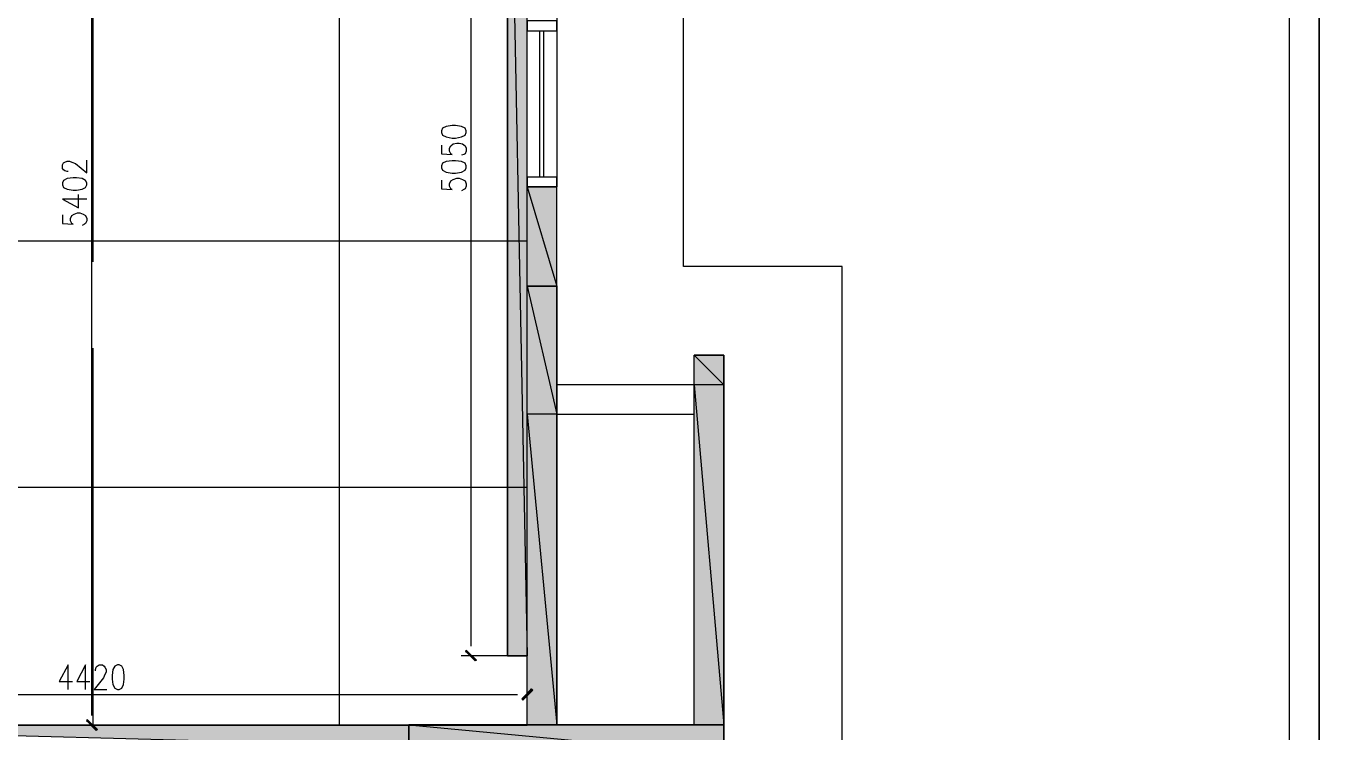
# Model space of a CAD drawing. Header units: millimetres. Extents: x -75 to 20144, y -75 to 30258.
# Drawn here: x 11602 to 18166, y 15895 to 19479 of the extents above; entities that cross this region are included whole.
import ezdxf

# ---------------------------------------------------------------- set-up
doc = ezdxf.new("R2010")
doc.units = ezdxf.units.MM
for name, color, linetype, true_color in [('SRC-FILLSTROKE-000000', 7, 'Continuous', 0x000000), ('SRC-FILLSTROKE-ff0000', 7, 'Continuous', 0xff0000), ('SRC-STROKE-000000', 7, 'Continuous', 0x000000), ('SRC-STROKE-0000ff', 7, 'Continuous', 0x0000ff), ('SRC-STROKE-636466', 7, 'Continuous', 0x636466), ('SRC-STROKE-767676', 7, 'Continuous', 0x767676), ('SRC-STROKE-ff0000', 7, 'Continuous', 0xff0000)]:
    doc.layers.add(name, color=color, linetype=linetype, true_color=true_color)

msp = doc.modelspace()

# ---------------------------------------------------------------- hatches: boundary and pattern name
at = {"layer": 'SRC-FILLSTROKE-000000', "true_color": 0x000000}
h = msp.add_hatch(color=7, dxfattribs=at)
h.dxf.hatch_style = 1
h.paths.add_polyline_path([(14297, 18661.7), (14147.1, 18661.7), (14297, 18157.8), (14297, 18661.7)])
h = msp.add_hatch(color=7, dxfattribs=at)
h.dxf.hatch_style = 1
h.paths.add_polyline_path([(14147.1, 18661.7), (14297, 18157.8), (14147.1, 18157.8), (14147.1, 18661.7)])
h = msp.add_hatch(color=7, dxfattribs=at)
h.dxf.hatch_style = 1
h.paths.add_polyline_path([(14297, 18157.8), (14147.1, 18157.8), (14297, 17507.9), (14297, 18157.8)])
h = msp.add_hatch(color=7, dxfattribs=at)
h.dxf.hatch_style = 1
h.paths.add_polyline_path([(14147.1, 18157.8), (14297, 17507.9), (14147.1, 17507.9), (14147.1, 18157.8)])
h = msp.add_hatch(color=7, dxfattribs=at)
h.dxf.hatch_style = 1
h.paths.add_polyline_path([(15144.9, 17807.8), (14994.9, 17807.8), (15144.9, 17657.8), (15144.9, 17807.8)])
h = msp.add_hatch(color=7, dxfattribs=at)
h.dxf.hatch_style = 1
h.paths.add_polyline_path([(14994.9, 17807.8), (15144.9, 17657.8), (14994.9, 17657.8), (14994.9, 17807.8)])
h = msp.add_hatch(color=7, dxfattribs=at)
h.dxf.hatch_style = 1
h.paths.add_polyline_path([(15144.9, 17657.8), (14994.9, 17657.8), (15144.9, 15932.1), (15144.9, 17657.8)])
h = msp.add_hatch(color=7, dxfattribs=at)
h.dxf.hatch_style = 1
h.paths.add_polyline_path([(14994.9, 17657.8), (15144.9, 15932.1), (14994.9, 15932.1), (14994.9, 17657.8)])
h = msp.add_hatch(color=7, dxfattribs=at)
h.dxf.hatch_style = 1
h.paths.add_polyline_path([(14297, 17507.9), (14147.1, 17507.9), (14297, 15932.1), (14297, 17507.9)])
h = msp.add_hatch(color=7, dxfattribs=at)
h.dxf.hatch_style = 1
h.paths.add_polyline_path([(14147.1, 17507.9), (14297, 15932.1), (14147.1, 15932.1), (14147.1, 17507.9)])
h = msp.add_hatch(color=7, dxfattribs=at)
h.dxf.hatch_style = 1
h.paths.add_polyline_path([(14119.1, 16064.1), (14125.1, 16058.1), (14169.1, 16114.1), (14119.1, 16064.1)])
h = msp.add_hatch(color=7, dxfattribs=at)
h.dxf.hatch_style = 1
h.paths.add_polyline_path([(14125.1, 16058.1), (14169.1, 16114.1), (14175.1, 16108.1), (14125.1, 16058.1)])
h = msp.add_hatch(color=7, dxfattribs=at)
h.dxf.hatch_style = 1
h.paths.add_polyline_path([(11915.4, 15958.1), (11909.4, 15954.1), (11965.4, 15908.1), (11915.4, 15958.1)])
h = msp.add_hatch(color=7, dxfattribs=at)
h.dxf.hatch_style = 1
h.paths.add_polyline_path([(11909.4, 15954.1), (11965.4, 15908.1), (11959.4, 15904.1), (11909.4, 15954.1)])
h = msp.add_hatch(color=7, dxfattribs=at)
h.dxf.hatch_style = 1
h.paths.add_polyline_path([(15144.9, 15930.1), (9577.8, 15930.1), (15144.9, 15782.1), (15144.9, 15930.1)])
h = msp.add_hatch(color=7, dxfattribs=at)
h.dxf.hatch_style = 1
h.paths.add_polyline_path([(15144.9, 15932.1), (13545.2, 15932.1), (15144.9, 15782.1), (15144.9, 15932.1)])
h = msp.add_hatch(color=7, dxfattribs=at)
h.dxf.hatch_style = 1
h.paths.add_polyline_path([(13545.2, 15932.1), (15144.9, 15782.1), (13545.2, 15782.1), (13545.2, 15932.1)])
h = msp.add_hatch(color=7, dxfattribs=at)
h.dxf.hatch_style = 1
h.paths.add_polyline_path([(15144.9, 15932.1), (14147.1, 15932.1), (15144.9, 15930.1), (15144.9, 15932.1)])
h = msp.add_hatch(color=7, dxfattribs=at)
h.dxf.hatch_style = 1
h.paths.add_polyline_path([(14147.1, 15932.1), (15144.9, 15930.1), (14147.1, 15930.1), (14147.1, 15932.1)])
at = {"layer": 'SRC-FILLSTROKE-ff0000', "true_color": 0xff0000}
h = msp.add_hatch(color=7, dxfattribs=at)
h.dxf.hatch_style = 1
h.paths.add_polyline_path([(14147.1, 21333.3), (14047.1, 21333.3), (14147.1, 16282.1), (14147.1, 21333.3)])
h = msp.add_hatch(color=7, dxfattribs=at)
h.dxf.hatch_style = 1
h.paths.add_polyline_path([(14047.1, 21333.3), (14147.1, 16282.1), (14047.1, 16282.1), (14047.1, 21333.3)])
h = msp.add_hatch(color=7, dxfattribs=at)
h.dxf.hatch_style = 1
h.paths.add_polyline_path([(13839.1, 16310.1), (13833.1, 16306.1), (13889.1, 16260.1), (13839.1, 16310.1)])
h = msp.add_hatch(color=7, dxfattribs=at)
h.dxf.hatch_style = 1
h.paths.add_polyline_path([(13833.1, 16306.1), (13889.1, 16260.1), (13883.1, 16256.1), (13833.1, 16306.1)])

# ---------------------------------------------------------------- linework, layer by layer
at = {"layer": 'SRC-FILLSTROKE-000000'}
for points in [[(14297, 18661.7), (14147.1, 18661.7), (14297, 18157.8), (14297, 18661.7)], [(14147.1, 18661.7), (14297, 18157.8), (14147.1, 18157.8), (14147.1, 18661.7)], [(14297, 18157.8), (14147.1, 18157.8), (14297, 17507.9), (14297, 18157.8)], [(14147.1, 18157.8), (14297, 17507.9), (14147.1, 17507.9), (14147.1, 18157.8)], [(15144.9, 17807.8), (14994.9, 17807.8), (15144.9, 17657.8), (15144.9, 17807.8)], [(14994.9, 17807.8), (15144.9, 17657.8), (14994.9, 17657.8), (14994.9, 17807.8)], [(15144.9, 17657.8), (14994.9, 17657.8), (15144.9, 15932.1), (15144.9, 17657.8)], [(14994.9, 17657.8), (15144.9, 15932.1), (14994.9, 15932.1), (14994.9, 17657.8)], [(14297, 17507.9), (14147.1, 17507.9), (14297, 15932.1), (14297, 17507.9)], [(14147.1, 17507.9), (14297, 15932.1), (14147.1, 15932.1), (14147.1, 17507.9)], [(14119.1, 16064.1), (14125.1, 16058.1), (14169.1, 16114.1), (14119.1, 16064.1)], [(14125.1, 16058.1), (14169.1, 16114.1), (14175.1, 16108.1), (14125.1, 16058.1)], [(11915.4, 15958.1), (11909.4, 15954.1), (11965.4, 15908.1), (11915.4, 15958.1)], [(11909.4, 15954.1), (11965.4, 15908.1), (11959.4, 15904.1), (11909.4, 15954.1)], [(15144.9, 15930.1), (9577.8, 15930.1), (15144.9, 15782.1), (15144.9, 15930.1)], [(15144.9, 15932.1), (13545.2, 15932.1), (15144.9, 15782.1), (15144.9, 15932.1)], [(13545.2, 15932.1), (15144.9, 15782.1), (13545.2, 15782.1), (13545.2, 15932.1)], [(15144.9, 15932.1), (14147.1, 15932.1), (15144.9, 15930.1), (15144.9, 15932.1)], [(14147.1, 15932.1), (15144.9, 15930.1), (14147.1, 15930.1), (14147.1, 15932.1)]]:
    msp.add_lwpolyline(points, dxfattribs=at)
at = {"layer": 'SRC-FILLSTROKE-ff0000'}
for points in [[(14147.1, 21333.3), (14047.1, 21333.3), (14147.1, 16282.1), (14147.1, 21333.3)], [(14047.1, 21333.3), (14147.1, 16282.1), (14047.1, 16282.1), (14047.1, 21333.3)], [(13839.1, 16310.1), (13833.1, 16306.1), (13889.1, 16260.1), (13839.1, 16310.1)], [(13833.1, 16306.1), (13889.1, 16260.1), (13883.1, 16256.1), (13833.1, 16306.1)]]:
    msp.add_lwpolyline(points, dxfattribs=at)
at = {"layer": 'SRC-STROKE-000000'}
for points in [[(2984.9, 74.7), (2984.9, -75.3), (-74.7, -75.3), (-74.7, 74.7), (-74.7, 30257.8), (75.3, 30257.8), (18166.4, 30257.8), (18166.4, 30107.8), (18166.4, -75.3), (18016.5, -75.3), (18016.5, 74.7), (18016.5, 30107.8), (14297, 30107.8), (75.3, 30107.8), (75.3, 26364.4), (75.3, 74.7), (2984.9, 74.7), (75.3, 74.7)], [(-74.7, 30257.8), (-74.7, -75.3), (18166.4, -75.3), (18166.4, 30257.8), (-74.7, 30257.8)], [(11937.4, 15980.1), (11937.4, 21283.3)], [(14147.1, 21063.3), (14297, 21063.3), (14297, 18661.7), (14147.1, 18661.7), (14147.1, 21063.3)], [(11817.4, 18739.7), (11811.4, 18739.7), (11799.4, 18743.7), (11793.4, 18747.7), (11787.4, 18755.7), (11787.4, 18773.7), (11793.4, 18783.7), (11799.4, 18787.7), (11811.4, 18791.7), (11823.4, 18791.7), (11835.4, 18787.7), (11853.4, 18779.7), (11911.4, 18733.7), (11911.4, 18797.7)], [(14994.9, 17657.8), (14994.9, 17807.8), (15144.9, 17807.8), (15144.9, 15706.2), (14994.9, 15706.2), (14994.9, 15782.1), (12877.3, 15782.1), (12877.3, 14336.4), (12727.3, 14336.4), (10757.6, 14336.4), (10757.6, 14486.3), (12727.3, 14486.3), (12727.3, 15782.1), (9727.8, 15782.1), (9727.8, 14486.3), (9857.8, 14486.3), (9857.8, 14336.4), (9577.8, 14336.4), (9577.8, 17651.8), (9727.8, 17651.8), (9727.8, 17081.9), (9727.8, 15930.1), (14147.1, 15930.1), (14147.1, 18661.7)], [(11787.4, 18671.7), (11793.4, 18657.7), (11811.4, 18649.7), (11841.4, 18645.7), (11859.4, 18645.7), (11887.4, 18649.7), (11905.4, 18657.7), (11911.4, 18671.7), (11911.4, 18681.7), (11905.4, 18693.7), (11887.4, 18703.7), (11859.4, 18707.7), (11841.4, 18707.7), (11811.4, 18703.7), (11793.4, 18693.7), (11787.4, 18681.7), (11787.4, 18671.7)], [(14297, 17657.8), (14297, 18661.7)], [(11911.4, 18599.7), (11787.4, 18599.7), (11869.4, 18555.7), (11869.4, 18623.7)], [(11787.4, 18519.7), (11787.4, 18475.7), (11841.4, 18471.7), (11835.4, 18475.7), (11829.4, 18489.7), (11829.4, 18501.7), (11835.4, 18515.7), (11847.4, 18523.7), (11863.4, 18529.7), (11875.4, 18529.7), (11893.4, 18523.7), (11905.4, 18515.7), (11911.4, 18501.7), (11911.4, 18489.7), (11905.4, 18475.7), (11899.4, 18471.7), (11887.4, 18465.7)], [(14297, 18157.8), (14297, 17507.9), (14147.1, 17507.9), (14147.1, 18157.8), (14297, 18157.8)], [(14994.9, 17657.8), (14297, 17657.8), (14297, 15932.1), (14994.9, 15932.1), (14994.9, 17657.8)], [(14297, 17507.9), (14994.9, 17507.9), (14994.9, 17657.8), (14297, 17657.8), (14297, 17507.9)], [(11817.4, 16112.1), (11817.4, 16236.1), (11771.5, 16152.1), (11839.4, 16152.1)], [(11905.4, 16112.1), (11905.4, 16236.1), (11861.4, 16152.1), (11927.4, 16152.1)], [(11955.4, 16206.1), (11955.4, 16212.1), (11959.4, 16224.1), (11963.4, 16230.1), (11973.4, 16236.1), (11991.4, 16236.1), (11999.4, 16230.1), (12003.4, 16224.1), (12009.4, 16212.1), (12009.4, 16200.1), (12003.4, 16188.1), (11995.4, 16170.1), (11949.4, 16112.1), (12013.4, 16112.1)], [(12067.4, 16236.1), (12053.4, 16230.1), (12043.4, 16212.1), (12039.4, 16182.1), (12039.4, 16164.1), (12043.4, 16136.1), (12053.4, 16118.1), (12067.4, 16112.1), (12075.4, 16112.1), (12089.4, 16118.1), (12097.4, 16136.1), (12101.4, 16164.1), (12101.4, 16182.1), (12097.4, 16212.1), (12089.4, 16230.1), (12075.4, 16236.1), (12067.4, 16236.1)], [(9777.8, 16086.1), (14097.1, 16086.1)], [(14147.1, 15958.1), (14147.1, 16136.1)], [(11737.5, 15930.1), (11987.4, 15930.1)], [(15144.9, 15932.1), (13545.2, 15932.1), (13545.2, 15782.1), (15144.9, 15782.1), (15144.9, 15932.1)]]:
    msp.add_lwpolyline(points, dxfattribs=at)
at = {"layer": 'SRC-STROKE-0000ff'}
for points in [[(11943.4, 18281.7), (11943.4, 21333.3)], [(13193.2, 15930.1), (13193.2, 21333.3)], [(14147.1, 18385.7), (9727.8, 18385.7)], [(11943.4, 15930.1), (11943.4, 17843.8)], [(14147.1, 17135.9), (9727.8, 17135.9)]]:
    msp.add_lwpolyline(points, dxfattribs=at)
at = {"layer": 'SRC-STROKE-636466'}
msp.add_lwpolyline([(15144.9, 13038.6), (15744.8, 13038.6), (15744.8, 17657.8), (15744.8, 18257.7), (14940.9, 18257.7), (14940.9, 22847), (14297, 22847)], dxfattribs=at)
at = {"layer": 'SRC-STROKE-767676'}
for points in [[(14297, 21063.3), (14297, 18661.7), (14147.1, 18661.7), (14147.1, 21063.3), (14297, 21063.3)], [(14297, 19453.6), (14297, 19503.5), (14147.1, 19503.5), (14147.1, 19453.6), (14297, 19453.6)], [(14211.1, 18711.7), (14211.1, 19453.6)], [(14231.1, 18711.7), (14231.1, 19453.6)], [(14297, 18661.7), (14297, 18711.7), (14147.1, 18711.7), (14147.1, 18661.7), (14297, 18661.7)]]:
    msp.add_lwpolyline(points, dxfattribs=at)
at = {"layer": 'SRC-STROKE-ff0000'}
for points in [[(13861.1, 21283.3), (13861.1, 16332.1)], [(14047.1, 21333.3), (14047.1, 16282.1), (14147.1, 16282.1), (14147.1, 21333.3), (14047.1, 21333.3)], [(13711.1, 18937.6), (13717.1, 18923.6), (13735.1, 18915.6), (13765.1, 18909.6), (13783.1, 18909.6), (13813.1, 18915.6), (13831.1, 18923.6), (13837.1, 18937.6), (13837.1, 18945.6), (13831.1, 18959.6), (13813.1, 18967.6), (13783.1, 18973.6), (13765.1, 18973.6), (13735.1, 18967.6), (13717.1, 18959.6), (13711.1, 18945.6), (13711.1, 18937.6)], [(13711.1, 18873.6), (13711.1, 18829.7), (13765.1, 18825.7), (13759.1, 18829.7), (13753.1, 18843.6), (13753.1, 18857.6), (13759.1, 18869.6), (13771.1, 18879.6), (13789.1, 18883.6), (13801.1, 18883.6), (13819.1, 18879.6), (13831.1, 18869.6), (13837.1, 18857.6), (13837.1, 18843.6), (13831.1, 18829.7), (13825.1, 18825.7), (13813.1, 18821.7)], [(13711.1, 18757.7), (13717.1, 18745.7), (13735.1, 18735.7), (13765.1, 18731.7), (13783.1, 18731.7), (13813.1, 18735.7), (13831.1, 18745.7), (13837.1, 18757.7), (13837.1, 18767.7), (13831.1, 18781.7), (13813.1, 18789.7), (13783.1, 18793.7), (13765.1, 18793.7), (13735.1, 18789.7), (13717.1, 18781.7), (13711.1, 18767.7), (13711.1, 18757.7)], [(13711.1, 18695.7), (13711.1, 18651.7), (13765.1, 18647.7), (13759.1, 18651.7), (13753.1, 18665.7), (13753.1, 18677.7), (13759.1, 18691.7), (13771.1, 18699.7), (13789.1, 18705.7), (13801.1, 18705.7), (13819.1, 18699.7), (13831.1, 18691.7), (13837.1, 18677.7), (13837.1, 18665.7), (13831.1, 18651.7), (13825.1, 18647.7), (13813.1, 18641.7)], [(14061.1, 16282.1), (13811.1, 16282.1)]]:
    msp.add_lwpolyline(points, dxfattribs=at)

doc.saveas('drawing.dxf')
